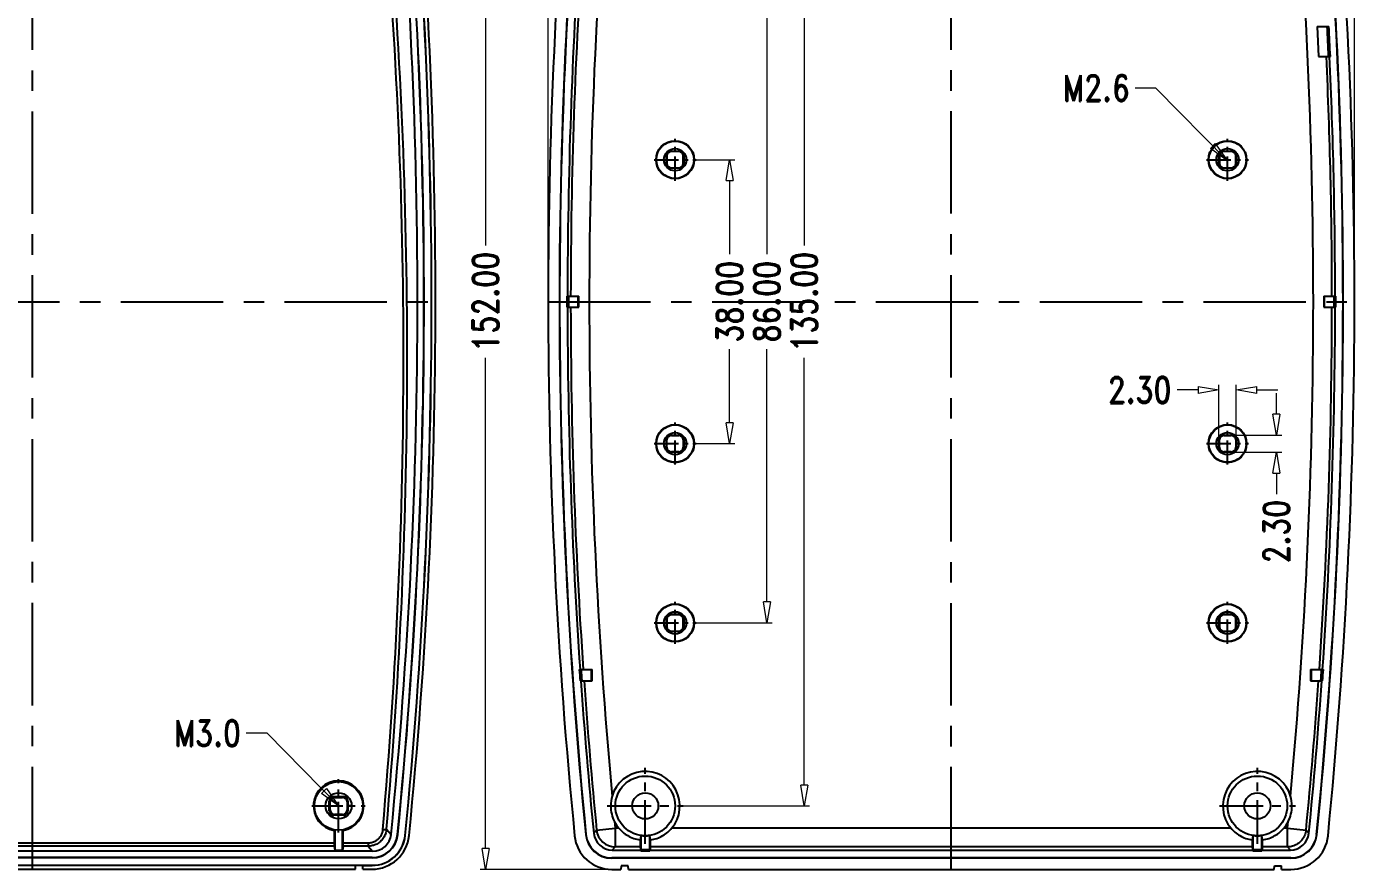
# Model space of a CAD drawing. Header units: millimetres. Extents: x 3559 to 4719, y 1270 to 1649.
# Drawn here: x 4541.2 to 4719.1, y 1430.3 to 1543.1 of the extents above; entities that cross this region are included whole.
import ezdxf

# ---------------------------------------------------------------- set-up
doc = ezdxf.new("R2010")
doc.units = ezdxf.units.MM
doc.linetypes.add('CENTER', pattern=[50.8, 31.75, -6.35, 6.35, -6.35])
doc.layers.get('0').update_dxf_attribs({"linetype": 'CONTINUOUS'})
doc.layers.get('Defpoints').update_dxf_attribs({"linetype": 'CONTINUOUS'})
doc.layers.add('dim', color=3, linetype='CONTINUOUS', lineweight=9)
doc.styles.add('longtou', font='romand.shx', dxfattribs={"width": 0.8, "bigfont": 'fangsong.shx'})
doc.dimstyles.new('YanXiu', dxfattribs={"dimtxt": 2.5, "dimasz": 2.2, "dimexe": 1, "dimexo": 0, "dimgap": 0.66, "dimtad": 0, "dimzin": 0, "dimdsep": 46, "dimtxsty": 'longtou', "dimblk": 'CLOSEDBLANK', "dimcen": 0, "dimclrd": 3, "dimclre": 3, "dimclrt": 7, "dimadec": 0, "dimazin": 0, "dimtfac": 1, "dimtdec": 4, "dimtofl": 0, "dimtmove": 0, "dimatfit": 3, "dimldrblk": 'CLOSEDBLANK', "dimfxl": 0, "dimtolj": 1, "dimtzin": 0, "dimlwd": 0, "dimlwe": 0, "dimarcsym": 0})

# ---------------------------------------------------------------- blocks, each defined once
blk = doc.blocks.new('_ClosedBlank')
at = {"color": 0, "linetype": 'ByBlock', "lineweight": -2}
for p, q in [((-1, 0.167), (0, 0)), ((-1, 0.167), (-1, -0.167)), ((0, 0), (-1, -0.167))]:
    blk.add_line(p, q, dxfattribs=at)
blk = doc.blocks.new('*D78')
at = {"layer": 'Defpoints', "color": 0}
for p in [(4702.68, 1488.41), (4702.68, 1486.11), (4708.68, 1486.11)]:
    blk.add_point(p, dxfattribs=at)
at = {"layer": 'dim', "color": 3, "lineweight": 5}
for p, q in [((4708.68, 1491.21), (4708.68, 1494.01)), ((4702.68, 1488.41), (4709.38, 1488.41)), ((4702.68, 1486.11), (4709.38, 1486.11)), ((4708.68, 1483.31), (4708.68, 1480.51))]:
    blk.add_line(p, q, dxfattribs=at)
at = {"layer": 'dim', "color": 3, "lineweight": 5, "xscale": 2.8, "yscale": 2.8, "zscale": 2.8}
for p, rotation in [((4708.68, 1488.41), 270), ((4708.68, 1486.11), 90)]:
    blk.add_blockref('_ClosedBlank', p, dxfattribs=dict(at, rotation=rotation))
at = {"layer": 'dim', "color": 7, "insert": (4708.68, 1475.48), "char_height": 3.5, "attachment_point": 5, "rotation": 90, "style": 'longtou'}
blk.add_mtext('2.30', dxfattribs=at)
blk = doc.blocks.new('*D77')
at = {"layer": 'Defpoints', "color": 0}
for p in [(4700.98, 1494.44), (4700.98, 1487.81), (4703.27, 1487.81)]:
    blk.add_point(p, dxfattribs=at)
at = {"layer": 'dim', "color": 3, "lineweight": 5}
for p, q in [((4698.18, 1494.44), (4695.38, 1494.44)), ((4700.98, 1487.81), (4700.98, 1495.13)), ((4703.27, 1487.81), (4703.27, 1495.13)), ((4706.07, 1494.44), (4708.87, 1494.44))]:
    blk.add_line(p, q, dxfattribs=at)
at = {"layer": 'dim', "color": 3, "lineweight": 5, "xscale": 2.8, "yscale": 2.8, "zscale": 2.8}
blk.add_blockref('_ClosedBlank', (4700.98, 1494.44), dxfattribs=at)
at = {"layer": 'dim', "color": 3, "lineweight": 5, "xscale": 2.8, "yscale": 2.8, "zscale": 2.8, "rotation": 180}
blk.add_blockref('_ClosedBlank', (4703.27, 1494.44), dxfattribs=at)
at = {"layer": 'dim', "color": 7, "insert": (4690.35, 1494.44), "char_height": 3.5, "attachment_point": 5, "style": 'longtou'}
blk.add_mtext('2.30', dxfattribs=at)
blk = doc.blocks.new('*D74')
at = {"layer": 'Defpoints', "color": 0}
for p in [(4602.73, 1582.26), (4619.63, 1582.26), (4619.63, 1430.26)]:
    blk.add_point(p, dxfattribs=at)
at = {"layer": 'dim', "color": 3, "lineweight": 5}
for p, q in [((4619.63, 1582.26), (4602.03, 1582.26)), ((4602.73, 1579.46), (4602.73, 1513.76)), ((4602.73, 1433.06), (4602.73, 1498.76)), ((4619.63, 1430.26), (4602.03, 1430.26))]:
    blk.add_line(p, q, dxfattribs=at)
at = {"layer": 'dim', "color": 3, "lineweight": 5, "xscale": 2.8, "yscale": 2.8, "zscale": 2.8}
for p, rotation in [((4602.73, 1582.26), 90), ((4602.73, 1430.26), 270)]:
    blk.add_blockref('_ClosedBlank', p, dxfattribs=dict(at, rotation=rotation))
at = {"layer": 'dim', "color": 7, "insert": (4602.73, 1506.26), "char_height": 3.5, "attachment_point": 5, "rotation": 90, "style": 'longtou'}
blk.add_mtext('152.00', dxfattribs=at)
blk = doc.blocks.new('*D84')
at = {"layer": 'Defpoints', "color": 0}
for p in [(4719.13, 1603.23), (4611.13, 1506.26), (4719.13, 1506.26)]:
    blk.add_point(p, dxfattribs=at)
at = {"layer": 'dim', "color": 3, "lineweight": 5}
for p, q in [((4611.13, 1506.26), (4611.13, 1603.93)), ((4613.93, 1603.23), (4657.63, 1603.23)), ((4716.33, 1603.23), (4672.63, 1603.23)), ((4719.13, 1506.26), (4719.13, 1603.93))]:
    blk.add_line(p, q, dxfattribs=at)
at = {"layer": 'dim', "color": 3, "lineweight": 5, "xscale": 2.8, "yscale": 2.8, "zscale": 2.8, "rotation": 180}
blk.add_blockref('_ClosedBlank', (4611.13, 1603.23), dxfattribs=at)
at = {"layer": 'dim', "color": 3, "lineweight": 5, "xscale": 2.8, "yscale": 2.8, "zscale": 2.8}
blk.add_blockref('_ClosedBlank', (4719.13, 1603.23), dxfattribs=at)
at = {"layer": 'dim', "color": 7, "insert": (4665.13, 1603.23), "char_height": 3.5, "attachment_point": 5, "style": 'longtou'}
blk.add_mtext('108.00', dxfattribs=at)
blk = doc.blocks.new('*D81')
at = {"layer": 'Defpoints', "color": 0}
for p in [(4629.22, 1573.76), (4645.42, 1573.76), (4629.22, 1438.76)]:
    blk.add_point(p, dxfattribs=at)
at = {"layer": 'dim', "color": 3, "lineweight": 5}
for p, q in [((4629.22, 1573.76), (4646.12, 1573.76)), ((4645.42, 1570.96), (4645.42, 1513.76)), ((4645.42, 1441.56), (4645.42, 1498.76)), ((4629.22, 1438.76), (4646.12, 1438.76))]:
    blk.add_line(p, q, dxfattribs=at)
at = {"layer": 'dim', "color": 3, "lineweight": 5, "xscale": 2.8, "yscale": 2.8, "zscale": 2.8}
for p, rotation in [((4645.42, 1573.76), 90), ((4645.42, 1438.76), 270)]:
    blk.add_blockref('_ClosedBlank', p, dxfattribs=dict(at, rotation=rotation))
at = {"layer": 'dim', "color": 7, "insert": (4645.42, 1506.26), "char_height": 3.5, "attachment_point": 5, "rotation": 90, "style": 'longtou'}
blk.add_mtext('135.00', dxfattribs=at)
blk = doc.blocks.new('*D80')
at = {"layer": 'Defpoints', "color": 0}
for p in [(4630.93, 1549.26), (4640.42, 1549.26), (4630.93, 1463.26)]:
    blk.add_point(p, dxfattribs=at)
at = {"layer": 'dim', "color": 3, "lineweight": 5}
for p, q in [((4630.93, 1549.26), (4641.12, 1549.26)), ((4640.42, 1546.46), (4640.42, 1512.63)), ((4640.42, 1466.06), (4640.42, 1499.89)), ((4630.93, 1463.26), (4641.12, 1463.26))]:
    blk.add_line(p, q, dxfattribs=at)
at = {"layer": 'dim', "color": 3, "lineweight": 5, "xscale": 2.8, "yscale": 2.8, "zscale": 2.8}
for p, rotation in [((4640.42, 1549.26), 90), ((4640.42, 1463.26), 270)]:
    blk.add_blockref('_ClosedBlank', p, dxfattribs=dict(at, rotation=rotation))
at = {"layer": 'dim', "color": 7, "insert": (4640.42, 1506.26), "char_height": 3.5, "attachment_point": 5, "rotation": 90, "style": 'longtou'}
blk.add_mtext('86.00', dxfattribs=at)
blk = doc.blocks.new('*D79')
at = {"layer": 'Defpoints', "color": 0}
for p in [(4630.93, 1525.26), (4635.42, 1525.26), (4630.93, 1487.26)]:
    blk.add_point(p, dxfattribs=at)
at = {"layer": 'dim', "color": 3, "lineweight": 5}
for p, q in [((4630.93, 1525.26), (4636.12, 1525.26)), ((4635.42, 1522.46), (4635.42, 1512.63)), ((4635.42, 1490.06), (4635.42, 1499.89)), ((4630.93, 1487.26), (4636.12, 1487.26))]:
    blk.add_line(p, q, dxfattribs=at)
at = {"layer": 'dim', "color": 3, "lineweight": 5, "xscale": 2.8, "yscale": 2.8, "zscale": 2.8}
for p, rotation in [((4635.42, 1525.26), 90), ((4635.42, 1487.26), 270)]:
    blk.add_blockref('_ClosedBlank', p, dxfattribs=dict(at, rotation=rotation))
at = {"layer": 'dim', "color": 7, "insert": (4635.42, 1506.26), "char_height": 3.5, "attachment_point": 5, "rotation": 90, "style": 'longtou'}
blk.add_mtext('38.00', dxfattribs=at)

msp = doc.modelspace()

# ---------------------------------------------------------------- linework, layer by layer
at = {"color": 1, "linetype": 'CENTER', "ltscale": 0.43179}
for p, q in [((4542.052, 1430.287), (4542.052, 1582.234)), ((4488.078, 1506.261), (4596.026, 1506.261))]:
    msp.add_line(p, q, dxfattribs=at)
at = {"color": 1, "linetype": 'CENTER', "ltscale": 0.432}
for p, q in [((4665.126, 1430.261), (4665.126, 1582.261)), ((4611.126, 1506.261), (4719.126, 1506.261))]:
    msp.add_line(p, q, dxfattribs=at)
at = {"color": 7, "linetype": 'Continuous'}
for p, q in [((4714.126, 1543.087), (4714.32, 1539.087)), ((4714.126, 1543.087), (4715.704, 1543.087)), ((4714.32, 1539.087), (4715.897, 1539.087)), ((4627.578, 1526.409), (4627.633, 1526.354)), ((4628.62, 1526.354), (4627.633, 1526.354)), ((4628.674, 1526.409), (4628.62, 1526.354)), ((4701.578, 1526.409), (4701.633, 1526.354)), ((4702.62, 1526.354), (4701.633, 1526.354)), ((4702.674, 1526.409), (4702.62, 1526.354)), ((4626.634, 1525.261), (4626.979, 1525.261)), ((4626.978, 1525.809), (4627.033, 1525.754)), ((4626.978, 1524.713), (4627.033, 1524.767)), ((4627.033, 1525.754), (4627.033, 1524.767)), ((4629.274, 1525.809), (4629.22, 1525.754)), ((4629.22, 1524.767), (4629.22, 1525.754)), ((4629.274, 1524.713), (4629.22, 1524.767)), ((4629.619, 1525.261), (4629.273, 1525.261)), ((4700.634, 1525.261), (4700.979, 1525.261)), ((4700.978, 1525.809), (4701.033, 1525.754)), ((4700.978, 1524.713), (4701.033, 1524.767)), ((4701.033, 1525.754), (4701.033, 1524.767)), ((4703.274, 1525.809), (4703.22, 1525.754)), ((4703.22, 1524.767), (4703.22, 1525.754)), ((4703.274, 1524.713), (4703.22, 1524.767)), ((4703.619, 1525.261), (4703.273, 1525.261)), ((4627.578, 1524.113), (4627.633, 1524.167)), ((4627.633, 1524.167), (4628.62, 1524.167)), ((4628.674, 1524.113), (4628.62, 1524.167)), ((4701.578, 1524.113), (4701.633, 1524.167)), ((4701.633, 1524.167), (4702.62, 1524.167)), ((4702.674, 1524.113), (4702.62, 1524.167)), ((4613.609, 1507.011), (4615.227, 1507.011)), ((4615.126, 1505.511), (4615.126, 1507.011)), ((4615.227, 1505.511), (4615.227, 1507.011)), ((4715.025, 1507.011), (4715.025, 1505.511)), ((4715.025, 1507.011), (4716.644, 1507.011)), ((4715.126, 1505.511), (4715.126, 1507.011)), ((4613.609, 1505.511), (4615.227, 1505.511)), ((4715.025, 1505.511), (4716.644, 1505.511)), ((4626.634, 1487.261), (4626.979, 1487.261)), ((4626.978, 1487.809), (4627.033, 1487.754)), ((4627.033, 1486.767), (4627.033, 1487.754)), ((4627.578, 1488.409), (4627.633, 1488.354)), ((4627.633, 1488.354), (4628.62, 1488.354)), ((4628.674, 1488.409), (4628.62, 1488.354)), ((4629.274, 1487.809), (4629.22, 1487.754)), ((4629.22, 1487.754), (4629.22, 1486.767)), ((4629.619, 1487.261), (4629.273, 1487.261)), ((4700.634, 1487.261), (4700.979, 1487.261)), ((4700.978, 1487.809), (4701.033, 1487.754)), ((4701.033, 1486.767), (4701.033, 1487.754)), ((4701.578, 1488.409), (4701.633, 1488.354)), ((4701.633, 1488.354), (4702.62, 1488.354)), ((4702.674, 1488.409), (4702.62, 1488.354)), ((4703.274, 1487.809), (4703.22, 1487.754)), ((4703.22, 1487.754), (4703.22, 1486.767)), ((4703.619, 1487.261), (4703.273, 1487.261)), ((4626.978, 1486.713), (4627.033, 1486.767)), ((4627.578, 1486.113), (4627.633, 1486.167)), ((4628.62, 1486.167), (4627.633, 1486.167)), ((4628.674, 1486.113), (4628.62, 1486.167)), ((4629.274, 1486.713), (4629.22, 1486.767)), ((4700.978, 1486.713), (4701.033, 1486.767)), ((4701.578, 1486.113), (4701.633, 1486.167)), ((4702.62, 1486.167), (4701.633, 1486.167)), ((4702.674, 1486.113), (4702.62, 1486.167)), ((4703.274, 1486.713), (4703.22, 1486.767)), ((4627.578, 1464.409), (4627.633, 1464.354)), ((4628.62, 1464.354), (4627.633, 1464.354)), ((4628.674, 1464.409), (4628.62, 1464.354)), ((4701.578, 1464.409), (4701.633, 1464.354)), ((4702.62, 1464.354), (4701.633, 1464.354)), ((4702.674, 1464.409), (4702.62, 1464.354)), ((4626.634, 1463.261), (4626.979, 1463.261)), ((4626.978, 1463.809), (4627.033, 1463.754)), ((4626.978, 1462.713), (4627.033, 1462.767)), ((4627.033, 1463.754), (4627.033, 1462.767)), ((4627.578, 1462.113), (4627.633, 1462.167)), ((4627.633, 1462.167), (4628.62, 1462.167)), ((4628.674, 1462.113), (4628.62, 1462.167)), ((4629.274, 1463.809), (4629.22, 1463.754)), ((4629.22, 1462.767), (4629.22, 1463.754)), ((4629.274, 1462.713), (4629.22, 1462.767)), ((4629.619, 1463.261), (4629.273, 1463.261)), ((4700.634, 1463.261), (4700.979, 1463.261)), ((4700.978, 1463.809), (4701.033, 1463.754)), ((4700.978, 1462.713), (4701.033, 1462.767)), ((4701.033, 1463.754), (4701.033, 1462.767)), ((4701.578, 1462.113), (4701.633, 1462.167)), ((4701.633, 1462.167), (4702.62, 1462.167)), ((4702.674, 1462.113), (4702.62, 1462.167)), ((4703.274, 1463.809), (4703.22, 1463.754)), ((4703.22, 1462.767), (4703.22, 1463.754)), ((4703.274, 1462.713), (4703.22, 1462.767)), ((4703.619, 1463.261), (4703.273, 1463.261)), ((4615.291, 1457.011), (4617.028, 1457.011)), ((4616.926, 1455.511), (4616.926, 1457.011)), ((4617.027, 1455.511), (4617.028, 1457.011)), ((4713.225, 1457.011), (4713.225, 1455.511)), ((4713.225, 1457.011), (4714.961, 1457.011)), ((4713.326, 1457.011), (4713.326, 1455.511)), ((4615.395, 1455.511), (4617.027, 1455.511)), ((4713.225, 1455.511), (4714.857, 1455.511)), ((4581.922, 1439.291), (4581.805, 1439.408)), ((4581.92, 1438.229), (4581.922, 1439.291)), ((4582.523, 1439.89), (4582.405, 1440.008)), ((4582.523, 1439.89), (4583.581, 1439.89)), ((4583.581, 1439.89), (4583.699, 1440.008)), ((4584.182, 1439.291), (4584.299, 1439.408)), ((4584.182, 1439.291), (4584.183, 1438.229)), ((4581.31, 1438.761), (4581.806, 1438.761)), ((4581.92, 1438.229), (4581.805, 1438.114)), ((4582.519, 1437.628), (4582.405, 1437.514)), ((4583.584, 1437.628), (4582.519, 1437.628)), ((4583.584, 1437.628), (4583.699, 1437.514)), ((4584.183, 1438.229), (4584.299, 1438.114)), ((4584.793, 1438.761), (4584.297, 1438.761)), ((4582.552, 1435.548), (4582.552, 1432.79)), ((4583.552, 1432.79), (4583.552, 1435.548)), ((4589.459, 1435.638), (4590.079, 1434.951)), ((4617.227, 1435.093), (4617.613, 1435.52)), ((4617.613, 1435.52), (4620.098, 1435.765)), ((4620.098, 1435.765), (4620.098, 1433.269)), ((4620.597, 1435.765), (4620.098, 1435.765)), ((4702.597, 1435.765), (4627.655, 1435.765)), ((4710.153, 1435.765), (4709.655, 1435.765)), ((4710.155, 1433.269), (4710.155, 1435.765)), ((4710.155, 1435.765), (4712.639, 1435.52)), ((4713.025, 1435.093), (4712.639, 1435.52)), ((4582.452, 1433.771), (4501.652, 1433.771)), ((4582.449, 1435.461), (4582.452, 1433.771)), ((4583.652, 1433.771), (4583.655, 1435.461)), ((4586.991, 1433.771), (4583.652, 1433.771)), ((4586.991, 1433.771), (4586.991, 1433.368)), ((4590.967, 1434.92), (4590.946, 1434.922)), ((4591.965, 1434.815), (4591.974, 1434.814)), ((4616.161, 1434.915), (4616.187, 1434.918)), ((4623.522, 1434.78), (4623.426, 1434.214)), ((4623.522, 1434.78), (4623.522, 1432.932)), ((4624.731, 1432.932), (4624.731, 1434.78)), ((4624.826, 1434.214), (4624.731, 1434.78)), ((4705.522, 1434.78), (4705.426, 1434.214)), ((4705.522, 1434.78), (4705.522, 1432.932)), ((4706.731, 1432.932), (4706.731, 1434.78)), ((4706.826, 1434.214), (4706.731, 1434.78)), ((4714.092, 1434.915), (4714.066, 1434.918)), ((4587.595, 1432.701), (4496.509, 1432.701)), ((4582.456, 1433.368), (4501.648, 1433.368)), ((4582.456, 1433.368), (4582.552, 1432.79)), ((4583.552, 1432.79), (4582.552, 1432.79)), ((4583.648, 1433.368), (4583.552, 1432.79)), ((4586.991, 1433.368), (4583.648, 1433.368)), ((4586.991, 1433.368), (4587.595, 1432.701)), ((4619.712, 1432.843), (4620.098, 1433.269)), ((4619.712, 1432.843), (4623.513, 1432.843)), ((4623.442, 1433.269), (4620.098, 1433.269)), ((4623.442, 1433.269), (4623.513, 1432.843)), ((4623.513, 1432.843), (4623.513, 1432.73)), ((4623.519, 1432.767), (4623.513, 1432.73)), ((4623.513, 1432.73), (4624.739, 1432.73)), ((4623.519, 1432.767), (4623.522, 1432.932)), ((4623.519, 1432.767), (4624.733, 1432.767)), ((4623.522, 1432.932), (4624.731, 1432.932)), ((4624.731, 1432.932), (4624.733, 1432.767)), ((4624.733, 1432.767), (4624.739, 1432.73)), ((4624.81, 1433.269), (4624.739, 1432.843)), ((4624.739, 1432.73), (4624.739, 1432.843)), ((4624.739, 1432.843), (4705.513, 1432.843)), ((4705.442, 1433.269), (4624.81, 1433.269)), ((4705.442, 1433.269), (4705.513, 1432.843)), ((4705.513, 1432.843), (4705.513, 1432.73)), ((4705.519, 1432.767), (4705.513, 1432.73)), ((4705.513, 1432.73), (4706.739, 1432.73)), ((4705.519, 1432.767), (4705.522, 1432.932)), ((4705.519, 1432.767), (4706.733, 1432.767)), ((4705.522, 1432.932), (4706.731, 1432.932)), ((4706.731, 1432.932), (4706.733, 1432.767)), ((4706.733, 1432.767), (4706.739, 1432.73)), ((4706.81, 1433.269), (4706.739, 1432.843)), ((4706.739, 1432.73), (4706.739, 1432.843)), ((4706.739, 1432.843), (4710.541, 1432.843)), ((4710.155, 1433.269), (4706.81, 1433.269)), ((4710.541, 1432.843), (4710.155, 1433.269)), ((4496.56, 1430.811), (4587.544, 1430.811)), ((4587.538, 1431.835), (4496.566, 1431.835)), ((4587.538, 1431.814), (4496.566, 1431.814)), ((4498.802, 1430.287), (4585.302, 1430.287)), ((4585.302, 1430.287), (4585.329, 1430.802)), ((4586.302, 1430.287), (4586.275, 1430.802)), ((4586.275, 1430.802), (4587.544, 1430.802)), ((4586.302, 1430.287), (4587.52, 1430.287)), ((4587.538, 1431.814), (4587.538, 1431.835)), ((4587.544, 1430.811), (4587.544, 1430.802)), ((4619.634, 1430.261), (4620.876, 1430.261)), ((4619.64, 1431.764), (4619.64, 1431.79)), ((4710.612, 1431.79), (4619.64, 1431.79)), ((4710.612, 1431.764), (4619.64, 1431.764)), ((4620.902, 1430.761), (4620.876, 1430.261)), ((4621.85, 1430.761), (4620.902, 1430.761)), ((4621.876, 1430.261), (4621.85, 1430.761)), ((4621.876, 1430.261), (4708.376, 1430.261)), ((4708.376, 1430.261), (4708.402, 1430.761)), ((4708.402, 1430.761), (4709.35, 1430.761)), ((4709.376, 1430.261), (4709.35, 1430.761)), ((4709.376, 1430.261), (4710.618, 1430.261)), ((4710.612, 1431.764), (4710.612, 1431.79))]:
    msp.add_line(p, q, dxfattribs=at)
at = {"color": 1, "linetype": 'CENTER', "ltscale": 0.102094}
for p, q in [((4628.126, 1522.453), (4628.126, 1528.068)), ((4702.126, 1522.453), (4702.126, 1528.068)), ((4625.319, 1525.261), (4630.934, 1525.261)), ((4699.319, 1525.261), (4704.934, 1525.261)), ((4628.126, 1484.453), (4628.126, 1490.068)), ((4702.126, 1484.453), (4702.126, 1490.068)), ((4625.319, 1487.261), (4630.934, 1487.261)), ((4699.319, 1487.261), (4704.934, 1487.261)), ((4628.126, 1460.453), (4628.126, 1466.068)), ((4702.126, 1460.453), (4702.126, 1466.068)), ((4625.319, 1463.261), (4630.934, 1463.261)), ((4699.319, 1463.261), (4704.934, 1463.261))]:
    msp.add_line(p, q, dxfattribs=at)
at = {"color": 1, "linetype": 'CENTER', "ltscale": 0.185156}
for p, q in [((4624.126, 1433.669), (4624.126, 1443.852)), ((4706.126, 1433.669), (4706.126, 1443.852)), ((4619.034, 1438.761), (4629.218, 1438.761)), ((4701.034, 1438.761), (4711.218, 1438.761))]:
    msp.add_line(p, q, dxfattribs=at)
at = {"color": 1, "linetype": 'CENTER', "ltscale": 0.13}
for p, q in [((4583.052, 1435.186), (4583.052, 1442.336)), ((4579.477, 1438.761), (4586.627, 1438.761))]:
    msp.add_line(p, q, dxfattribs=at)
at = {"color": 7, "linetype": 'Continuous'}
for centre, radius in [((4628.126, 1525.261), 2.552), ((4628.126, 1525.261), 2.5), ((4628.126, 1525.261), 1.493), ((4702.126, 1525.261), 2.552), ((4702.126, 1525.261), 2.5), ((4702.126, 1525.261), 1.493), ((4628.126, 1487.261), 2.552), ((4628.126, 1487.261), 2.5), ((4702.126, 1487.261), 2.552), ((4702.126, 1487.261), 2.5), ((4628.126, 1487.261), 1.493), ((4702.126, 1487.261), 1.493), ((4628.126, 1463.261), 2.552), ((4628.126, 1463.261), 2.5), ((4702.126, 1463.261), 2.552), ((4702.126, 1463.261), 2.5), ((4628.126, 1463.261), 1.493), ((4702.126, 1463.261), 1.493), ((4624.126, 1438.761), 4), ((4706.126, 1438.761), 4), ((4583.052, 1438.761), 3.25), ((4583.052, 1438.761), 1.741), ((4624.126, 1438.761), 1.75), ((4706.126, 1438.761), 1.75)]:
    msp.add_circle(centre, radius, dxfattribs=at)
for centre, radius, start, end in [((3872.052, 1506.261), 721.559, 354.328368, 5.672254), ((3872.052, 1506.261), 722.426, 354.332903, 5.66691), ((3872.052, 1506.261), 722.447, 354.332906, 5.66691), ((3872.052, 1506.261), 723.45, 354.332411, 5.66747), ((3871.461, 1506.261), 724.046, 354.337026, 5.662892), ((3872.052, 1506.261), 723.974, 354.334302, 5.665667), ((5335.126, 1506.261), 724, 174.332411, 185.667589), ((5335.126, 1506.261), 722.497, 174.332906, 185.667094), ((5335.126, 1506.261), 722.47, 174.332898, 185.66709), ((3995.126, 1506.261), 722.47, 354.332898, 5.66709), ((3995.126, 1506.261), 722.497, 354.332906, 5.667094), ((3995.126, 1506.261), 724, 354.332411, 5.667589), ((5335.126, 1506.261), 718.495, 174.71418, 185.28582), ((3995.126, 1506.261), 718.495, 354.71418, 5.28582), ((3871.977, 1498.929), 720.268, 354.958857, 5.009736), ((3871.977, 1498.833), 719.768, 354.959259, 5.010139), ((5335.126, 1506.261), 721.418, 176.085468, 179.940434), ((5335.126, 1506.261), 720.992, 176.083151, 179.940399), ((3995.126, 1506.261), 721.289, 2.608431, 2.926544), ((3995.126, 1506.261), 721.454, 2.607834, 2.925874), ((3995.126, 1506.261), 721.518, 2.607604, 2.925616), ((3995.126, 1506.261), 720.992, 0.059601, 2.609508), ((3995.126, 1506.261), 721.418, 0.059566, 2.607966), ((4627.575, 1525.812), 0.597, 89.71181, 180.28838), ((4628.126, 1663.567), 137.159, 269.77106, 270.22898), ((4628.677, 1525.812), 0.597, 359.71152, 90.28829), ((4701.575, 1525.812), 0.597, 89.71181, 180.28838), ((4702.126, 1663.567), 137.159, 269.77106, 270.22898), ((4702.677, 1525.812), 0.597, 359.71152, 90.28829), ((4482.048, 1525.244), 144.931, 0.00654, 0.22322), ((4481.721, 1525.278), 145.258, 359.77702, 359.99322), ((4627.575, 1524.71), 0.597, 179.71005, 270.28976), ((4628.677, 1524.71), 0.597, 269.70997, 0.29023), ((4774.532, 1525.243), 145.258, 179.77702, 179.99322), ((4774.205, 1525.277), 144.931, 180.00654, 180.22322), ((4556.048, 1525.244), 144.932, 0.00654, 0.22322), ((4555.721, 1525.278), 145.258, 359.77702, 359.99322), ((4701.575, 1524.71), 0.597, 179.71005, 270.28976), ((4702.677, 1524.71), 0.597, 269.70997, 0.29023), ((4848.532, 1525.243), 145.258, 179.77702, 179.99322), ((4848.205, 1525.277), 144.931, 180.00654, 180.22322), ((4628.126, 1386.954), 137.159, 89.77106, 90.22898), ((4702.126, 1386.954), 137.159, 89.77106, 90.22898), ((5335.126, 1506.261), 721.518, 179.940442, 180.059558), ((5335.126, 1506.261), 721.454, 179.940437, 180.059563), ((5349.436, 1506.261), 735.599, 179.941582, 180.058418), ((3980.828, 1506.261), 735.587, 359.941582, 0.058418), ((3995.126, 1506.261), 721.454, 359.940437, 0.059563), ((3995.126, 1506.261), 721.518, 359.940442, 0.059558), ((5335.126, 1506.261), 721.418, 180.059566, 183.914532), ((5335.126, 1506.261), 720.992, 180.059601, 183.916849), ((3995.126, 1506.261), 720.992, 356.083151, 359.940399), ((3995.126, 1506.261), 721.418, 356.085468, 359.940434), ((4627.575, 1487.812), 0.597, 89.71181, 180.28838), ((4482.048, 1487.244), 144.932, 0.00654, 0.22322), ((4481.721, 1487.278), 145.258, 359.77702, 359.99322), ((4628.126, 1625.567), 137.159, 269.77106, 270.22898), ((4628.677, 1487.812), 0.597, 359.71152, 90.28829), ((4774.532, 1487.243), 145.258, 179.77702, 179.99322), ((4774.205, 1487.277), 144.932, 180.00654, 180.22322), ((4701.575, 1487.812), 0.597, 89.71181, 180.28838), ((4556.048, 1487.244), 144.931, 0.00654, 0.22322), ((4555.721, 1487.278), 145.258, 359.77702, 359.99322), ((4702.126, 1625.567), 137.159, 269.77106, 270.22898), ((4702.677, 1487.812), 0.597, 359.71152, 90.28829), ((4848.532, 1487.243), 145.258, 179.77702, 179.99322), ((4848.205, 1487.277), 144.932, 180.00654, 180.22322), ((4627.575, 1486.71), 0.597, 179.71005, 270.28976), ((4628.126, 1348.954), 137.159, 89.77106, 90.22898), ((4628.677, 1486.71), 0.597, 269.70997, 0.29023), ((4701.575, 1486.71), 0.597, 179.71005, 270.28976), ((4702.126, 1348.954), 137.159, 89.77106, 90.22898), ((4702.677, 1486.71), 0.597, 269.70997, 0.29023), ((4627.575, 1463.812), 0.597, 89.71181, 180.28838), ((4628.126, 1601.567), 137.159, 269.77106, 270.22898), ((4628.677, 1463.812), 0.597, 359.71152, 90.28829), ((4701.575, 1463.812), 0.597, 89.71181, 180.28838), ((4702.126, 1601.567), 137.159, 269.77106, 270.22898), ((4702.677, 1463.812), 0.597, 359.71152, 90.28829), ((4482.048, 1463.244), 144.931, 0.00654, 0.22322), ((4481.721, 1463.278), 145.258, 359.77702, 359.99322), ((4627.575, 1462.71), 0.597, 179.71005, 270.28976), ((4628.677, 1462.71), 0.597, 269.70997, 0.29023), ((4774.532, 1463.243), 145.258, 179.77702, 179.99322), ((4774.205, 1463.277), 144.932, 180.00654, 180.22322), ((4556.048, 1463.244), 144.932, 0.00654, 0.22322), ((4555.721, 1463.278), 145.258, 359.77702, 359.99322), ((4701.575, 1462.71), 0.597, 179.71005, 270.28976), ((4702.677, 1462.71), 0.597, 269.70997, 0.29023), ((4848.532, 1463.243), 145.258, 179.77702, 179.99322), ((4848.205, 1463.277), 144.931, 180.00654, 180.22322), ((4628.126, 1324.954), 137.159, 89.77106, 90.22898), ((4702.126, 1324.954), 137.159, 89.77106, 90.22898), ((5335.126, 1506.261), 721.518, 183.913989, 184.033391), ((5335.126, 1506.261), 721.454, 183.914334, 184.033747), ((5335.624, 1506.295), 721.789, 183.915272, 184.03463), ((3994.557, 1506.3), 721.86, 355.965376, 356.084722), ((3995.126, 1506.261), 721.454, 355.966253, 356.085666), ((3995.126, 1506.261), 721.518, 355.966609, 356.086011), ((5335.126, 1506.261), 721.418, 184.033951, 185.66142), ((5335.126, 1506.261), 720.992, 184.036339, 185.630642), ((3995.126, 1506.261), 720.992, 354.369358, 355.963661), ((3995.126, 1506.261), 721.418, 354.33858, 355.966049), ((4624.126, 1438.761), 4.629, 319.67819, 163.57028), ((4706.126, 1438.761), 4.629, 16.42972, 220.32181), ((4582.401, 1439.411), 0.597, 89.69311, 180.30736), ((4416.213, 1438.725), 165.593, 0.0125, 0.2364), ((4583.052, 1589.267), 149.261, 269.75162, 270.24842), ((4583.702, 1439.411), 0.597, 359.69264, 90.30701), ((4746.059, 1438.734), 161.762, 179.76136, 179.99056), ((4624.119, 1438.765), 4.62, 163.59906, 180.05735), ((4706.134, 1438.765), 4.62, 359.94263, 16.40096), ((4420.044, 1438.787), 161.762, 359.76136, 359.99056), ((4582.401, 1438.11), 0.597, 179.69112, 270.30852), ((4583.052, 1288.254), 149.261, 89.75162, 90.24842), ((4583.702, 1438.11), 0.597, 269.69311, 0.30735), ((4749.891, 1438.797), 165.593, 180.0125, 180.2364), ((4624.138, 1438.761), 4.639, 180.00518, 207.21582), ((4706.114, 1438.761), 4.64, 332.7878, 359.99683), ((4575.911, 1443.302), 10.209, 309.81824, 310.57533), ((4590.226, 1443.342), 10.262, 229.42663, 230.1798), ((4620.105, 1435.773), 2.505, 185.79599, 269.83465), ((5335.126, 1506.261), 718.495, 185.560617, 185.630643), ((4624.126, 1438.761), 4.629, 207.27615, 220.32181), ((4706.126, 1438.761), 4.629, 319.67819, 332.72385), ((3995.126, 1506.261), 718.495, 354.36934, 354.439383), ((4587.522, 1435.278), 4.991, 269.97595, 354.35835), ((4587.538, 1435.26), 3.425, 269.9876, 354.3446), ((4587.539, 1435.26), 3.445, 269.98378, 354.34913), ((4587.546, 1435.251), 4.441, 269.97155, 354.36086), ((4587.546, 1435.251), 4.449, 269.97161, 354.36081), ((4587.596, 1435.197), 2.495, 269.97677, 354.35159), ((4619.632, 1435.252), 4.991, 185.64354, 270.02405), ((4619.639, 1435.26), 3.495, 185.65114, 270.01595), ((4619.64, 1435.26), 3.47, 185.65415, 270.01217), ((4619.711, 1435.338), 2.495, 185.63818, 270.02324), ((4624.126, 1438.761), 4.026, 261.36684, 278.63316), ((4706.126, 1438.761), 4.026, 261.36684, 278.63316), ((4710.542, 1435.338), 2.495, 269.97676, 354.36182), ((4710.613, 1435.26), 3.47, 269.98782, 354.34352), ((4710.613, 1435.26), 3.495, 269.98405, 354.34886), ((4710.62, 1435.252), 4.991, 269.97595, 354.35646)]:
    msp.add_arc(centre, radius, start, end, dxfattribs=at)
for centre, major_axis, ratio, start_param, end_param in [((4627.633, 1525.754), (0.424, -0.424), 0.9999239, 2.3562326, 3.9269527), ((4628.619, 1525.754), (0.424, 0.424), 0.9999239, -0.7853601, 0.7853601), ((4701.633, 1525.754), (-0.424, 0.424), 0.9999239, -0.7853601, 0.7853601), ((4702.619, 1525.754), (0.424, 0.424), 0.9999239, -0.7853601, 0.7853601), ((4627.633, 1524.767), (0.424, 0.424), 0.9999239, -3.9269527, -2.3562326), ((4628.619, 1524.767), (0.424, -0.424), 0.9999239, -0.7853601, 0.7853601), ((4701.633, 1524.767), (0.424, 0.424), 0.9999239, -3.9269527, -2.3562326), ((4702.619, 1524.767), (0.424, -0.424), 0.9999239, -0.7853601, 0.7853601), ((4627.633, 1487.754), (0.424, -0.424), 0.9999239, 2.3562326, 3.9269527), ((4628.619, 1487.754), (0.424, 0.424), 0.9999239, -0.7853601, 0.7853601), ((4701.633, 1487.754), (0.424, -0.424), 0.9999239, 2.3562326, 3.9269527), ((4702.619, 1487.754), (0.424, 0.424), 0.9999239, -0.7853601, 0.7853601), ((4627.633, 1486.767), (0.424, 0.424), 0.9999239, -3.9269527, -2.3562326), ((4628.619, 1486.767), (-0.424, 0.424), 0.9999239, -3.9269527, -2.3562326), ((4701.633, 1486.767), (0.424, 0.424), 0.9999239, -3.9269527, -2.3562326), ((4702.619, 1486.767), (0.424, -0.424), 0.9999239, -0.7853601, 0.7853601), ((4627.633, 1463.754), (0.424, -0.424), 0.9999239, 2.3562326, 3.9269527), ((4628.619, 1463.754), (0.424, 0.424), 0.9999239, -0.7853601, 0.7853601), ((4701.633, 1463.754), (0.424, -0.424), 0.9999239, 2.3562326, 3.9269527), ((4702.619, 1463.754), (0.424, 0.424), 0.9999239, -0.7853601, 0.7853601), ((4627.633, 1462.767), (0.424, 0.424), 0.9999239, -3.9269527, -2.3562326), ((4628.619, 1462.767), (0.424, -0.424), 0.9999239, -0.7853601, 0.7853601), ((4701.633, 1462.767), (0.424, 0.424), 0.9999239, -3.9269527, -2.3562326), ((4702.619, 1462.767), (0.424, -0.424), 0.9999239, -0.7853601, 0.7853601), ((4583.052, 1438.766), (0, 3.36), 0.9999986, 3.3220248, 9.2443458), ((4582.522, 1439.29), (0.557, 0.223), 0.9976591, 1.1891909, 2.759911), ((4583.582, 1439.29), (0.557, -0.223), 0.9976591, 0.3816816, 1.9524018), ((4582.52, 1438.229), (0.236, 0.553), 0.9975476, -4.3091009, -2.7383807), ((4583.583, 1438.229), (-0.236, 0.553), 0.9975476, -3.5448046, -1.9740844), ((4582.456, 1433.867), (0, 0.5), 0.0087269, -4.5204028, -3.1939525), ((4583.648, 1433.867), (0, 0.5), 0.0087269, -3.0892328, -1.7627825), ((4623.443, 1435.765), (0, 2.5), 0.0087269, -4.0427451, -3.1939525), ((4624.809, 1435.765), (0, 2.5), 0.0087269, -3.0892328, -2.2404402), ((4705.443, 1435.765), (0, 2.5), 0.0087269, -4.0427451, -3.1939525), ((4706.809, 1435.765), (0, 2.5), 0.0087269, -3.0892328, -2.2404402)]:
    msp.add_ellipse(centre, major_axis=major_axis, ratio=ratio, start_param=start_param, end_param=end_param, dxfattribs=at)
for points, start_tangent, end_tangent in [([(4589.459, 1435.638), (4589.327, 1435.03), (4589.052, 1434.477), (4588.654, 1434.012), (4588.157, 1433.661), (4587.593, 1433.442), (4586.991, 1433.368)], (-0.0902979, -0.9959148), (-0.9999998, -0.0006036)), ([(4588.962, 1435.592), (4588.858, 1435.106), (4588.639, 1434.662), (4588.321, 1434.288), (4587.922, 1434.005), (4587.469, 1433.83), (4586.991, 1433.771)], (-0.0877351, -0.9961438), (-1, -0.0002039)), ([(4588.962, 1435.592), (4589.201, 1435.583), (4589.381, 1435.6), (4589.459, 1435.638)], (0.99641, -0.084659), (0.3538453, 0.935304)), ([(4620.597, 1435.765), (4621.114, 1435.25), (4621.785, 1434.78), (4622.574, 1434.422), (4623.426, 1434.214)], (0.64708, -0.7624221), (0.9892609, -0.1461601)), ([(4624.826, 1434.214), (4625.679, 1434.422), (4626.468, 1434.78), (4627.139, 1435.25), (4627.655, 1435.765)], (0.9892609, 0.1461601), (0.64708, 0.7624221)), ([(4702.597, 1435.765), (4703.114, 1435.25), (4703.785, 1434.78), (4704.574, 1434.422), (4705.426, 1434.214)], (0.64708, -0.7624221), (0.9892609, -0.1461601)), ([(4706.826, 1434.214), (4707.679, 1434.422), (4708.468, 1434.78), (4709.139, 1435.25), (4709.655, 1435.765)], (0.9892609, 0.1461601), (0.64708, 0.7624221)), ([(4712.639, 1435.52), (4712.452, 1434.804), (4712.062, 1434.172), (4711.508, 1433.681), (4710.847, 1433.374), (4710.155, 1433.269)], (-0.104114, -0.9945654), (-0.9999529, -0.0097089))]:
    msp.add_spline(points, degree=3, dxfattribs=dict(at, start_tangent=start_tangent, end_tangent=end_tangent))

# ---------------------------------------------------------------- texts
at = {"layer": 'dim', "color": 7, "char_height": 3.5, "attachment_point": 6, "style": 'longtou'}
for s, insert in [('M2.6', (4689.043, 1534.845)), ('M3.0', (4569.968, 1448.496))]:
    msp.add_mtext(s, dxfattribs=dict(at, insert=insert))

# ---------------------------------------------------------------- dimensions: what is measured, and where the dimension line sits
at = {"layer": 'dim'}
for base, p1, p2, picture, middle in [((4719.126, 1603.231), (4611.126, 1506.261), (4719.126, 1506.261), '*D84', (4665.126, 1603.231)), ((4700.978, 1494.435), (4703.274, 1487.809), (4700.978, 1487.809), '*D77', (4690.345, 1494.435))]:
    dim = msp.add_linear_dim(base=base, p1=p1, p2=p2, dimstyle='YanXiu', override={"dimtxt": 3.5, "dimasz": 2.8, "dimexe": 0.69965, "dimgap": 0.69965}, dxfattribs=at)
    dim.commit()
    dim.dimension.update_dxf_attribs({"geometry": picture, "text_midpoint": middle, "dimtype": 160})
for base, p1, p2, picture, middle in [((4602.733, 1582.261), (4619.632, 1430.261), (4619.632, 1582.261), '*D74', (4602.733, 1506.261)), ((4645.421, 1573.761), (4629.218, 1438.761), (4629.218, 1573.761), '*D81', (4645.421, 1506.261)), ((4640.421, 1549.261), (4630.934, 1463.261), (4630.934, 1549.261), '*D80', (4640.421, 1506.261)), ((4635.421, 1525.261), (4630.934, 1487.261), (4630.934, 1525.261), '*D79', (4635.421, 1506.261)), ((4708.685, 1486.113), (4702.677, 1488.409), (4702.677, 1486.113), '*D78', (4708.685, 1475.48))]:
    dim = msp.add_linear_dim(base=base, p1=p1, p2=p2, angle=90, dimstyle='YanXiu', override={"dimtxt": 3.5, "dimasz": 2.8, "dimexe": 0.69965, "dimgap": 0.69965}, dxfattribs=at)
    dim.commit()
    dim.dimension.update_dxf_attribs({"geometry": picture, "text_midpoint": middle, "dimtype": 160})

# ---------------------------------------------------------------- leaders
for points in [[(4702.126, 1525.11), (4692.543, 1534.845), (4689.743, 1534.845)], [(4583.052, 1438.761), (4573.468, 1448.496), (4570.668, 1448.496)]]:
    msp.add_leader(points, dimstyle='YanXiu', override={"dimscale": 1, "dimasz": 2.8, "dimldrblk": 'ClosedBlank'}, dxfattribs=at)

doc.saveas('drawing.dxf')
